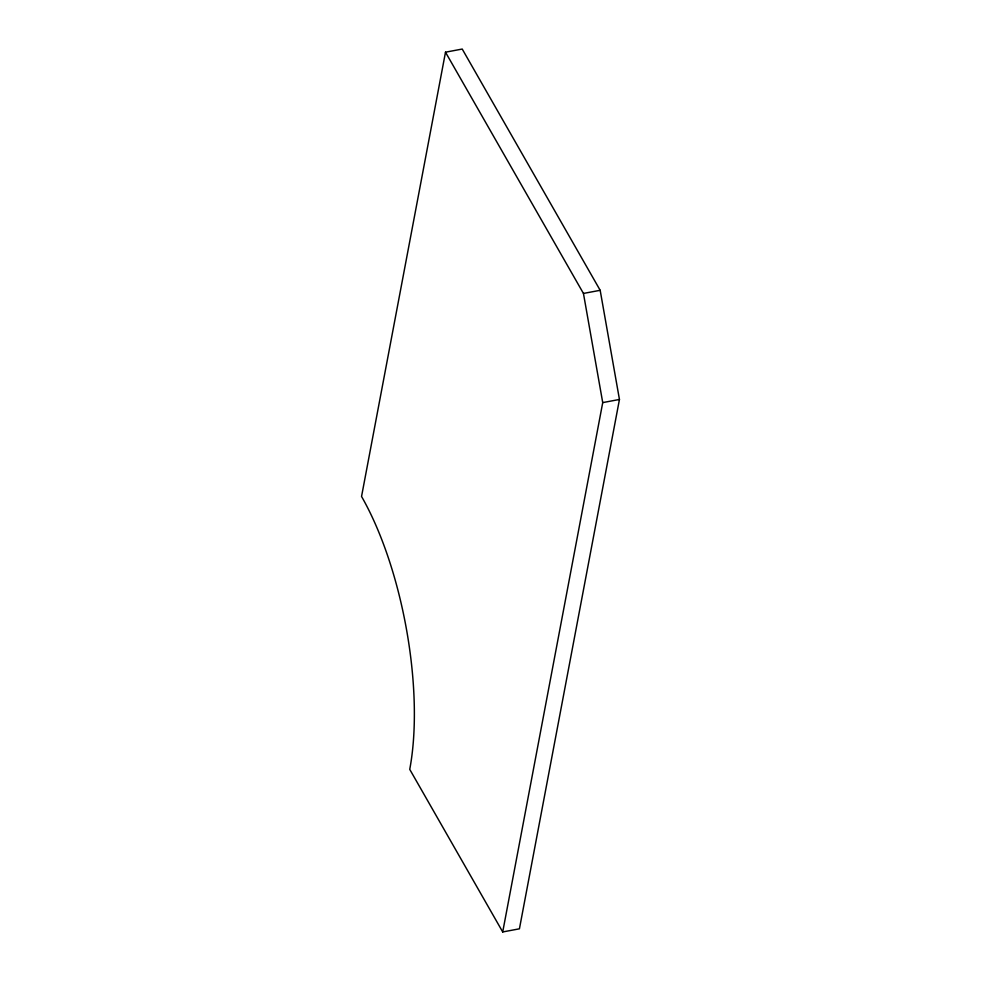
<?xml version="1.0" encoding="UTF-8"?>
<svg xmlns="http://www.w3.org/2000/svg" width="981" height="981" viewBox="0 0 981 981"><rect width="100%" height="100%" fill="white"/><g stroke="black" fill="none" stroke-linecap="round" stroke-linejoin="round"><path stroke-width="1.47" d="M445.497 52.189L361.548 496.472A196.028 72.153 79.4 0 1 409.739 769.374L502.713 931.95L519.427 928.811L619.452 399.463L600.176 290.302L462.223 49.05L445.497 52.189L583.45 293.442L602.726 402.602L502.713 931.95M583.45 293.442L600.176 290.302M602.726 402.602L619.452 399.463"/></g></svg>
